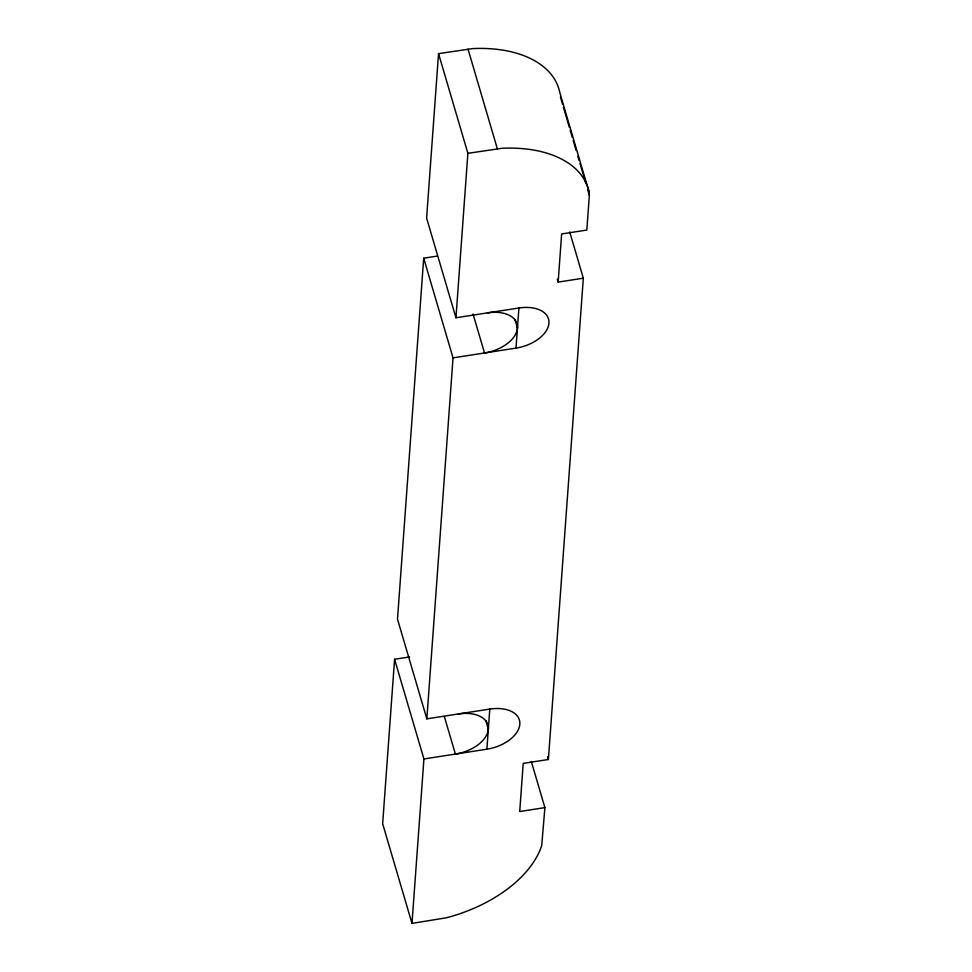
<?xml version="1.0" encoding="UTF-8"?>
<svg xmlns="http://www.w3.org/2000/svg" width="972" height="972" viewBox="0 0 972 972"><rect width="100%" height="100%" fill="white"/><g stroke="black" fill="none" stroke-linecap="round" stroke-linejoin="round"><path stroke-width="1.46" d="M409.577 656.951L394.583 659.271L382.652 823.721L411.994 923.4L446.27 917.811A114.404 68.21 -16.4 0 0 541.72 845.567L544.903 807.623L531.295 761.392M437.193 256.098L423.695 258.188L397.499 619.164L426.842 718.843L489.803 709.086A32.355 19.294 -16.4 0 1 519.826 724.262A32.355 19.294 -16.4 0 1 486.887 749.193L423.926 758.95L411.994 923.4M569.726 231.968L583.322 278.186L558.147 282.099L561.634 233.96L586.821 230.06L589.348 195.25L589.141 192.262L559.799 92.583A114.404 68.21 -16.4 0 0 472.793 48.6L438.542 53.63L426.611 218.08L455.953 317.759L518.914 308.002A32.355 19.294 -16.4 0 1 548.937 323.178A32.355 19.294 -16.4 0 1 515.998 348.11L453.037 357.866L426.842 718.843M455.953 317.759L467.884 153.309L438.542 53.63M486.887 749.193L489.803 709.086M515.998 348.11L518.914 308.002M544.903 807.623L519.716 811.523L523.215 763.397L548.39 759.497L583.322 278.186M467.884 153.309L502.123 148.279A114.404 68.21 -16.4 0 1 589.141 192.262M560.431 97.018L562.557 104.235M563.408 107.127L569.361 127.356M570.212 130.248L572.338 137.465M573.188 140.357L576.165 150.466M577.866 156.249L579.142 160.587M579.992 163.466L585.946 183.696M587.647 189.479L589.348 195.25M557.296 279.207L558.147 282.099M468.006 49.074L497.336 148.752M514.905 319.387L517.456 328.062A32.355 19.294 -16.4 0 1 484.518 352.994L473.036 313.98M423.695 258.188L453.037 357.866M547.54 756.605L548.39 759.497M485.793 720.471L488.345 729.146A32.355 19.294 -16.4 0 1 455.406 754.078L444.35 716.51M394.583 659.271L423.926 758.95M458.322 713.97A32.355 19.294 -16.4 0 1 488.345 729.146M487.434 312.875A32.355 19.294 -16.4 0 1 517.456 328.062"/></g></svg>
